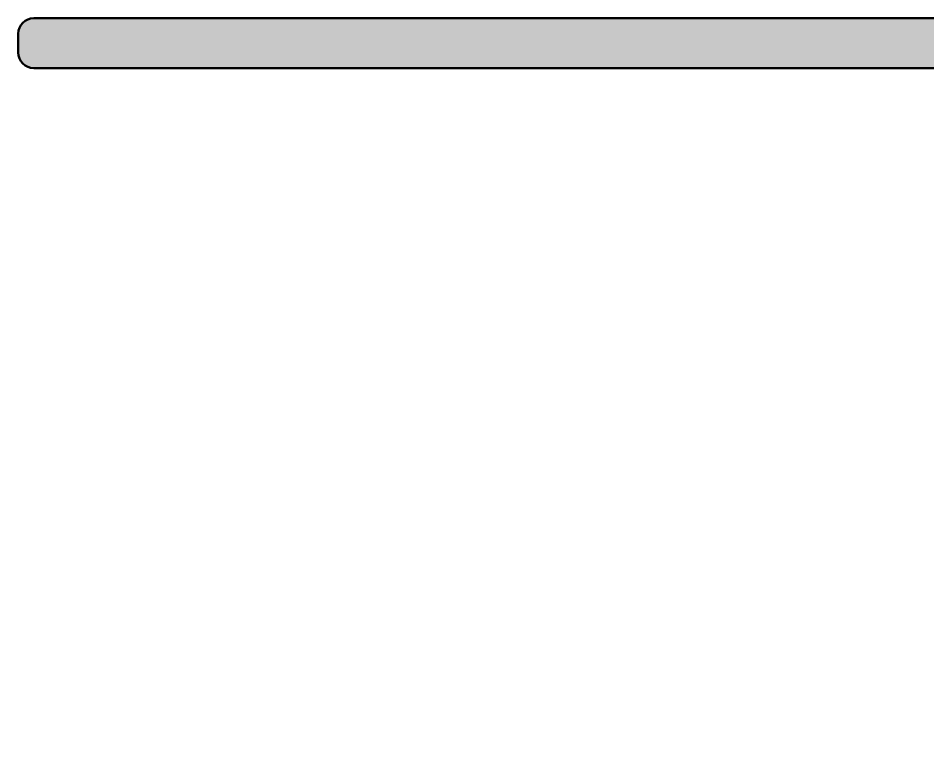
# Model space of a CAD drawing. Extents: x -30 to 51, y 0 to 75.
# Drawn here: x -30 to -0.81, y 51.2 to 75 of the extents above; entities that cross this region are included whole.
import ezdxf

# ---------------------------------------------------------------- set-up
doc = ezdxf.new("R2010")
doc.units = 0
doc.layers.add('0S-Alu contour', color=7, linetype='Continuous', lineweight=50)
doc.layers.add('0S-Alu hatch', color=252, linetype='Continuous', lineweight=25)

# ---------------------------------------------------------------- blocks, each defined once
blk = doc.blocks.new('345650__6FF12A9D_8C38_4EA6_87FF_DBB1D3C74730_')
at = {"layer": '0S-Alu hatch'}
h = blk.add_hatch(color=256, dxfattribs=at)
edge = h.paths.add_edge_path()
edge.add_arc((-29.49997180117776, 73.90002057514442), 0.5000266736489304, 180.00305633007, 269.996943669551)
edge.add_line((-29.49999847411529, 73.39999390220692), (-0.4999393463076523, 73.39999390220692))
edge.add_ellipse((-0.5000039102078829, 72.89992933830669), major_axis=(-0.5000645680681834, 0), ratio=1, start_angle=180.0073975226869, end_angle=269.99260247728273, ccw=False)
edge.add_line((6.06536923411e-05, 72.89999390220666), (6.06536923371e-05, 71.5999679622655))
edge.add_line((6.06536923371e-05, 71.5999679622655), (1.100036239629833, 70.49999213790943))
edge.add_line((1.100036239629833, 70.49999213790943), (1.700011825567351, 70.49999213790943))
edge.add_line((1.700011825567351, 70.49999213790943), (1.70001182556734, 72.00045013999988))
edge.add_ellipse((2.700098224842871, 72.0003561106415), major_axis=(-1.000086403695908, 0), ratio=1, start_angle=270.0049498861588, end_angle=359.99461298015063, ccw=False)
edge.add_line((2.700011825567337, 73.00044251060532), (4.000060653692344, 73.00044251060535))
edge.add_ellipse((4.000005845004101, 72.00038770230616), major_axis=(-1.00005480980111, 0), ratio=1, start_angle=180.002703004082, end_angle=269.99685986559155, ccw=False)
edge.add_line((5.000060653692344, 72.00043488121278), (5.000060653692344, 66.00000024414112))
edge.add_ellipse((4.475221313373986, 65.50000024414112), major_axis=(-0.7248836686985083, 0), ratio=1, start_angle=136.3884232636866, end_angle=223.6115767363134, ccw=False)
edge.add_line((5.000060653692344, 65.00000024414112), (5.000060653692344, 58.00000024414112))
edge.add_ellipse((4.000001855963375, 58.00005904187009), major_axis=(-1.000058799457453, 0), ratio=1, start_angle=90.00336866364131, end_angle=179.996631336242, ccw=False)
edge.add_line((4.000060653692344, 57.00000024414112), (2.700011825567347, 57.00000024414112))
edge.add_ellipse((2.700099296136279, 58.00008771471006), major_axis=(-1.000087474394158, 0), ratio=1, start_angle=0.005011256110094564, end_angle=89.99498874391878, ccw=False)
edge.add_line((1.70001182556734, 58.00000024414062), (1.70001182556734, 60.50000024414112))
edge.add_line((1.70001182556734, 60.50000024414112), (1.200011825567337, 60.50000024414112))
edge.add_arc((1.200099296136283, 59.49991277357217), 1.000087474394161, 90.00501125608201, 179.9949887438899)
edge.add_line((0.2000118255673371, 59.50000024414162), (0.2000728607235906, 55.00000024414113))
edge.add_arc((0.7000421201029213, 54.99997713250413), 0.4999692599135112, 179.9973514386468, 270.0035228322361)
edge.add_line((0.7000728607236049, 54.50000787353566), (1.70007286072359, 54.50000024414111))
edge.add_line((1.70007286072359, 54.50000024414111), (1.700072860723601, 55.2999956665044))
edge.add_line((1.700072860723601, 55.2999956665044), (4.699981307989219, 55.2999956665044))
edge.add_ellipse((4.700475870821358, 54.99927249794561), major_axis=(-0.3007235752321942, 0), ratio=1, start_angle=179.9203417520388, end_angle=270.0942273173529, ccw=False)
edge.add_ellipse((4.922811369647617, 54.73285627886195), major_axis=(-0.2773078555102814, 0), ratio=1, start_angle=178.8354106259013, end_angle=253.5801235805107, ccw=False)
edge.add_line((5.200061943232664, 54.72722012995745), (5.200061943232661, 54.27362612995746))
edge.add_ellipse((4.921193847589504, 54.26796547048039), major_axis=(-0.2789255417371391, 0), ratio=1, start_angle=106.4245945553543, end_angle=181.1628700728881, ccw=False)
edge.add_line((5.000060943232666, 54.00042212995746), (5.000060943232664, 52.12041112994895))
edge.add_arc((5.300060943232658, 52.12041112994895), 0.2999999999999936, 180, 270.0000000000007)
edge.add_line((5.300060943232661, 51.82041112994895), (6.280035262275458, 51.82041112994895))
edge.add_arc((6.280035262275454, 52.12041112994895), 0.2999999999999971, 270.0000000000007, 360)
edge.add_line((6.580035262275451, 52.12041112994895), (6.580035262275448, 54.87999244135253))
edge.add_ellipse((6.700035262275462, 54.87999244135252), major_axis=(-0.1200000000000143, 0), ratio=1, start_angle=269.99990065165923, end_angle=360, ccw=False)
edge.add_line((6.70003547035014, 54.99999244135235), (11.00003013611421, 54.99998498535206))
edge.add_ellipse((11.00005319943053, 54.50000804896209), major_axis=(-0.4999769369219184, 0), ratio=1, start_angle=179.9982312875989, end_angle=270.0026429832846, ccw=False)
edge.add_line((11.50003013611422, 54.49999261474658), (11.50003013611422, 53.80004006937042))
edge.add_line((11.50003013611422, 53.80004006937042), (10.111755466467, 51.39546990966846))
edge.add_arc((10.23273966181562, 51.33515589408229), 0.1351848956070267, 153.5024575308287, 286.3715668842359)
edge.add_arc((9.911377105139568, 55.84733151315219), 4.655777016969055, 274.4281396605421, 294.2250920001378)
edge.add_ellipse((13.0000303745328, 49.30848111368372), major_axis=(-2.578074919606273, 0), ratio=1, start_angle=242.8037292790643, end_angle=297.19627072093584, ccw=False)
edge.add_arc((16.08868364392604, 55.84733151315223), 4.655777016969094, 245.7749079998621, 265.5718603394578)
edge.add_arc((15.76732108724997, 51.33515589408229), 0.1351848956070242, 253.6284331157662, 386.4975424691719)
edge.add_line((15.88830528259859, 51.39546990966846), (14.50006065369234, 53.79998803710988))
edge.add_line((14.50006065369234, 53.79998803710988), (14.50006065369235, 54.49999261474658))
edge.add_ellipse((15.00004777143869, 54.49999786774407), major_axis=(-0.4999871177739398, 0), ratio=1, start_angle=-90.00147623556461, end_angle=0.0006019649143240713, ccw=False)
edge.add_line((15.00006065369235, 54.99998498535205), (19.30011732906483, 54.99998498535207))
edge.add_ellipse((19.30011732906482, 54.87998498535205), major_axis=(-0.1200000000000187, 0), ratio=1, start_angle=180, end_angle=269.9999999999932, ccw=False)
edge.add_line((19.42011732906484, 54.87998498535206), (19.42011732906484, 52.11999461474659))
edge.add_arc((19.72011732906484, 52.11999461474658), 0.3000000000000051, 180, 270)
edge.add_line((19.72011732906484, 51.81999461474658), (20.70009164810763, 51.81999461474659))
edge.add_arc((20.70009164810763, 52.11999461474658), 0.3000000000000007, 270, 360)
edge.add_line((21.00009164810762, 52.11999461474658), (21.00009164810762, 54.00000561475509))
edge.add_ellipse((21.0789587437508, 54.26754895527804), major_axis=(-0.2789255417371599, 0), ratio=1, start_angle=-1.1628700728862214, end_angle=73.57540544464422, ccw=False)
edge.add_line((20.80009064810762, 54.2732096147551), (20.80009064810762, 54.7268036147551))
edge.add_ellipse((21.07892809465065, 54.73247202275348), major_axis=(-0.2788950563274131, 0), ratio=1, start_angle=-73.5801235805094, end_angle=1.1645893740987958, ccw=False)
edge.add_ellipse((21.29944710749363, 55.00064017456851), major_axis=(-0.2993561597795082, 0), ratio=1, start_angle=-90.12102664767127, end_angle=0.1239409061828951, ccw=False)
edge.add_line((21.30007944107638, 55.29999566650439), (24.29998776913271, 55.2999956665044))
edge.add_line((24.29998776913271, 55.2999956665044), (24.29998776913271, 54.50000024414112))
edge.add_line((24.29998776913271, 54.50000024414112), (25.29998776913271, 54.50000787353565))
edge.add_arc((25.30001852797056, 54.99997714408761), 0.4999692714981185, 269.9964750801839, 360.0026472339235)
edge.add_line((25.79998779893504, 55.00000024414188), (25.80004883409129, 59.50000024414112))
edge.add_arc((24.79996134524816, 59.49991275529539), 1.000087492669934, 0.0050123030105428, 89.99498940446595)
edge.add_line((24.80004880428896, 60.50000024414112), (24.30004880428896, 60.50000024414112))
edge.add_line((24.30004880428896, 60.50000024414112), (24.30004880428896, 58.00000024414112))
edge.add_ellipse((23.2999614068159, 58.00008764160375), major_axis=(-1.000087401291887, 0), ratio=1, start_angle=90.00501389832101, end_angle=179.9949929319336, ccw=False)
edge.add_line((23.30004892349825, 57.00000024414112), (22.00000009537325, 57.00000024414112))
edge.add_ellipse((22.00005889310223, 58.0000590418701), major_axis=(-1.00005879945746, 0), ratio=1, start_angle=0.0033686637580103707, end_angle=89.9966313363584, ccw=False)
edge.add_line((21.00000009537325, 58.00000024413908), (21.00000009537325, 65.00000024414112))
edge.add_ellipse((21.52483943569159, 65.50000024414112), major_axis=(-0.7248836686984961, 0), ratio=1, start_angle=-43.61157673631442, end_angle=43.61157673631442, ccw=False)
edge.add_line((21.00000009537325, 66.00000024414112), (21.00000009537325, 72.00043488121082))
edge.add_ellipse((22.0000549040615, 72.00038770230616), major_axis=(-1.000054809801111, 0), ratio=1, start_angle=270.0031401344087, end_angle=359.997296995918, ccw=False)
edge.add_line((22.00000009537325, 73.00044251060535), (23.30004892349825, 73.00044251060535))
edge.add_ellipse((23.2999624778826, 72.00035618352156), major_axis=(-1.000086330819892, 0), ratio=1, start_angle=180.0053828449331, end_angle=269.9950474586164, ccw=False)
edge.add_line((24.30004880428896, 72.00045013999929), (24.30004880428896, 70.49999213790943))
edge.add_line((24.30004880428896, 70.49999213790943), (24.90002439022646, 70.49999213790943))
edge.add_line((24.90002439022646, 70.49999213790943), (26, 71.5999679622655))
edge.add_line((26, 71.5999679622655), (26, 75))
edge.add_line((26, 75), (-29.49999847411528, 75))
edge.add_arc((-29.49992464003361, 74.49992616591747), 0.5000738395331962, 90.00845951326615, 179.9915398309645)
edge.add_line((-29.99999847411529, 74.50000000572265), (-29.99999847411529, 73.89999390220814))
edge = h.paths.add_edge_path()
edge.add_ellipse((7.000048135770885, 72.89999116133932), major_axis=(-0.5000027408751163, 0), ratio=1, start_angle=270.0003140785701, end_angle=359.99968592151924, ccw=False)
edge.add_line((7.000045394903281, 73.39999390220692), (19.00001535416231, 73.39999390220692))
edge.add_ellipse((19.00001261329471, 72.8999911613393), major_axis=(-0.5000027408751199, 0), ratio=1, start_angle=180.0003140784808, end_angle=269.99968592142943, ccw=False)
edge.add_line((19.50001535416231, 72.89999390220612), (19.50001535416231, 57.19999719238408))
edge.add_ellipse((19.00001261329472, 57.19999993325091), major_axis=(-0.5000027408751092, 0), ratio=1, start_angle=90.00031407856892, end_angle=179.9996859215194, ccw=False)
edge.add_line((19.00001535416231, 56.6999971923833), (7.000045394903278, 56.6999971923833))
edge.add_ellipse((7.000048135770882, 57.19999993325091), major_axis=(-0.5000027408751128, 0), ratio=1, start_angle=0.00031407848081244083, end_angle=89.99968592142977, ccw=False)
edge.add_line((6.500045394903281, 57.19999719238408), (6.500045394903281, 72.89999390220613))
at = {"layer": '0S-Alu contour', "color": 7}
for points in [[(24.30004880428896, 72.00045013999929), (24.30004880428896, 70.49999213790943), (24.90002439022646, 70.49999213790943), (26, 71.5999679622655), (26, 75), (-29.49999847411528, 75)], [(-29.99999847411529, 74.50000000572265), (-29.99999847411529, 73.89999390220814)], [(-29.49999847411529, 73.39999390220692), (-0.4999393463076523, 73.39999390220692)], [(7.000045394903281, 73.39999390220692), (19.00001535416231, 73.39999390220692)], [(2.700011825567337, 73.00044251060532), (4.000060653692344, 73.00044251060535)], [(22.00000009537325, 73.00044251060535), (23.30004892349825, 73.00044251060535)], [(6.06536923411e-05, 72.89999390220666), (6.06536923371e-05, 71.5999679622655), (1.100036239629833, 70.49999213790943), (1.700011825567351, 70.49999213790943), (1.70001182556734, 72.00045013999988)], [(6.500045394903281, 57.19999719238408), (6.500045394903281, 72.89999390220613)], [(19.50001535416231, 72.89999390220612), (19.50001535416231, 57.19999719238408)], [(5.000060653692344, 72.00043488121278), (5.000060653692344, 66.00000024414112)], [(21.00000009537325, 66.00000024414112), (21.00000009537325, 72.00043488121082)], [(5.000060653692344, 65.00000024414112), (5.000060653692344, 58.00000024414112)], [(21.00000009537325, 58.00000024413908), (21.00000009537325, 65.00000024414112)], [(1.70001182556734, 58.00000024414062), (1.70001182556734, 60.50000024414112), (1.200011825567337, 60.50000024414112)], [(24.80004880428896, 60.50000024414112), (24.30004880428896, 60.50000024414112), (24.30004880428896, 58.00000024414112)], [(0.2000118255673371, 59.50000024414162), (0.2000728607235906, 55.00000024414113)], [(25.79998779893504, 55.00000024414188), (25.80004883409129, 59.50000024414112)], [(4.000060653692344, 57.00000024414112), (2.700011825567347, 57.00000024414112)], [(23.30004892349825, 57.00000024414112), (22.00000009537325, 57.00000024414112)], [(19.00001535416231, 56.6999971923833), (7.000045394903278, 56.6999971923833)], [(0.7000728607236049, 54.50000787353566), (1.70007286072359, 54.50000024414111), (1.700072860723601, 55.2999956665044), (4.699981307989219, 55.2999956665044)], [(21.30007944107638, 55.29999566650439), (24.29998776913271, 55.2999956665044), (24.29998776913271, 54.50000024414112), (25.29998776913271, 54.50000787353565)], [(6.580035262275451, 52.12041112994895), (6.580035262275448, 54.87999244135253)], [(6.70003547035014, 54.99999244135235), (11.00003013611421, 54.99998498535206)], [(15.00006065369235, 54.99998498535205), (19.30011732906483, 54.99998498535207)], [(19.42011732906484, 54.87998498535206), (19.42011732906484, 52.11999461474659)], [(5.200061943232664, 54.72722012995745), (5.200061943232661, 54.27362612995746)], [(20.80009064810762, 54.2732096147551), (20.80009064810762, 54.7268036147551)], [(11.50003013611422, 54.49999261474658), (11.50003013611422, 53.80004006937042), (10.111755466467, 51.39546990966846)], [(15.88830528259859, 51.39546990966846), (14.50006065369234, 53.79998803710988), (14.50006065369235, 54.49999261474658)], [(5.000060943232666, 54.00042212995746), (5.000060943232664, 52.12041112994895)], [(21.00009164810762, 52.11999461474658), (21.00009164810762, 54.00000561475509)], [(5.300060943232661, 51.82041112994895), (6.280035262275458, 51.82041112994895)], [(19.72011732906484, 51.81999461474658), (20.70009164810763, 51.81999461474659)]]:
    blk.add_lwpolyline(points, dxfattribs=at)
for centre, radius, start, end in [((-29.49992464003361, 74.49992616591747), 0.5000738395331962, 90.00845951326615, 179.9915398309645), ((-29.49997180117776, 73.90002057514442), 0.5000266736489304, 180.00305633007, 269.996943669551), ((1.200099296136283, 59.49991277357217), 1.000087474394161, 90.00501125608201, 179.9949887438899), ((24.79996134524816, 59.49991275529539), 1.000087492669934, 0.0050123030105428, 89.99498940446595), ((0.7000421201029213, 54.99997713250413), 0.4999692599135112, 179.9973514386468, 270.0035228322361), ((25.30001852797056, 54.99997714408761), 0.4999692714981185, 269.9964750801839, 0.0026472339235282), ((5.300060943232658, 52.12041112994895), 0.2999999999999936, 180, 270.0000000000007), ((6.280035262275454, 52.12041112994895), 0.2999999999999971, 270.0000000000007, 0), ((19.72011732906484, 52.11999461474658), 0.3000000000000051, 180, 270), ((20.70009164810763, 52.11999461474658), 0.3000000000000007, 270, 0), ((10.23273966181562, 51.33515589408229), 0.1351848956070267, 153.5024575308287, 286.3715668842359), ((9.911377105139568, 55.84733151315219), 4.655777016969055, 274.4281396605421, 294.2250920001378), ((16.08868364392604, 55.84733151315223), 4.655777016969094, 245.7749079998621, 265.5718603394578), ((15.76732108724997, 51.33515589408229), 0.1351848956070242, 253.6284331157662, 26.49754246917193)]:
    blk.add_arc(centre, radius, start, end, dxfattribs=at)
at = {"layer": '0S-Alu contour', "color": 7, "extrusion": (0, 0, -1)}
for centre, radius, start, end in [((0.5000039102078829, 72.89992933830669), 0.5000645680681834, 90.0073975227173, 179.9926024773131), ((-7.000048135770885, 72.89999116133932), 0.5000027408751163, 0.0003140784807261, 89.99968592142987), ((-19.00001261329471, 72.8999911613393), 0.5000027408751199, 90.00031407857054, 179.9996859215192), ((-2.700098224842871, 72.0003561106415), 1.000086403695908, 0.0053870198493499, 89.99505011384119), ((-4.000005845004101, 72.00038770230616), 1.00005480980111, 90.00314013440843, 179.997296995918), ((-22.0000549040615, 72.00038770230616), 1.000054809801111, 0.0027030040819815, 89.99685986559135), ((-23.2999624778826, 72.00035618352156), 1.000086330819892, 90.00495254138362, 179.9946171550669), ((-4.475221313373986, 65.50000024414112), 0.7248836686985083, 136.3884232636866, 223.6115767363134), ((-21.52483943569159, 65.50000024414112), 0.7248836686984961, 316.3884232636856, 43.61157673631437), ((-2.700099296136279, 58.00008771471006), 1.000087474394158, 270.0050112560812, 359.9949887438899), ((-4.000001855963375, 58.00005904187009), 1.000058799457453, 180.003368663758, 269.9966313363587), ((-22.00005889310223, 58.0000590418701), 1.00005879945746, 270.0033686636416, 359.996631336242), ((-23.2999614068159, 58.00008764160375), 1.000087401291887, 180.0050070680665, 269.994986101679), ((-7.000048135770882, 57.19999993325091), 0.5000027408751128, 270.0003140785702, 359.9996859215192), ((-19.00001261329472, 57.19999993325091), 0.5000027408751092, 180.0003140784807, 269.9996859214311), ((-4.700475870821358, 54.99927249794561), 0.3007235752321942, 89.90577268264713, 180.0796582479613), ((-21.29944710749363, 55.00064017456851), 0.2993561597795082, 359.8760590938171, 90.1210266476713), ((-4.922811369647617, 54.73285627886195), 0.2773078555102814, 106.4198764194893, 181.1645893740988), ((-6.700035262275462, 54.87999244135252), 0.1200000000000143, 0, 90.0000993483408), ((-11.00005319943053, 54.50000804896209), 0.4999769369219184, 89.99735701671541, 180.0017687124012), ((-15.00004777143869, 54.49999786774407), 0.4999871177739398, 359.9993980350857, 90.00147623556465), ((-19.30011732906482, 54.87998498535205), 0.1200000000000188, 90.0000000000068, 180), ((-21.07892809465065, 54.73247202275348), 0.2788950563274131, 358.8354106259012, 73.58012358050942), ((-4.921193847589504, 54.26796547048039), 0.2789255417371391, 178.8371299271119, 253.5754054446457), ((-21.0789587437508, 54.26754895527804), 0.2789255417371599, 286.4245945553559, 1.162870072886224), ((-13.0000303745328, 49.30848111368372), 2.578074919606273, 62.80372927906418, 117.1962707209357)]:
    blk.add_arc(centre, radius, start, end, dxfattribs=at)
blk = doc.blocks.new('368550__93CA5CA8_1190_4652_AC37_DBF1CC051089_')
at = {"layer": '0S-Alu contour', "color": 7}
blk.add_blockref('345650__6FF12A9D_8C38_4EA6_87FF_DBB1D3C74730_', (0, 0), dxfattribs=at)

msp = doc.modelspace()

# ---------------------------------------------------------------- block references
at = {"layer": '0S-Alu contour', "color": 7}
msp.add_blockref('368550__93CA5CA8_1190_4652_AC37_DBF1CC051089_', (0, 0), dxfattribs=at)

doc.saveas('drawing.dxf')
